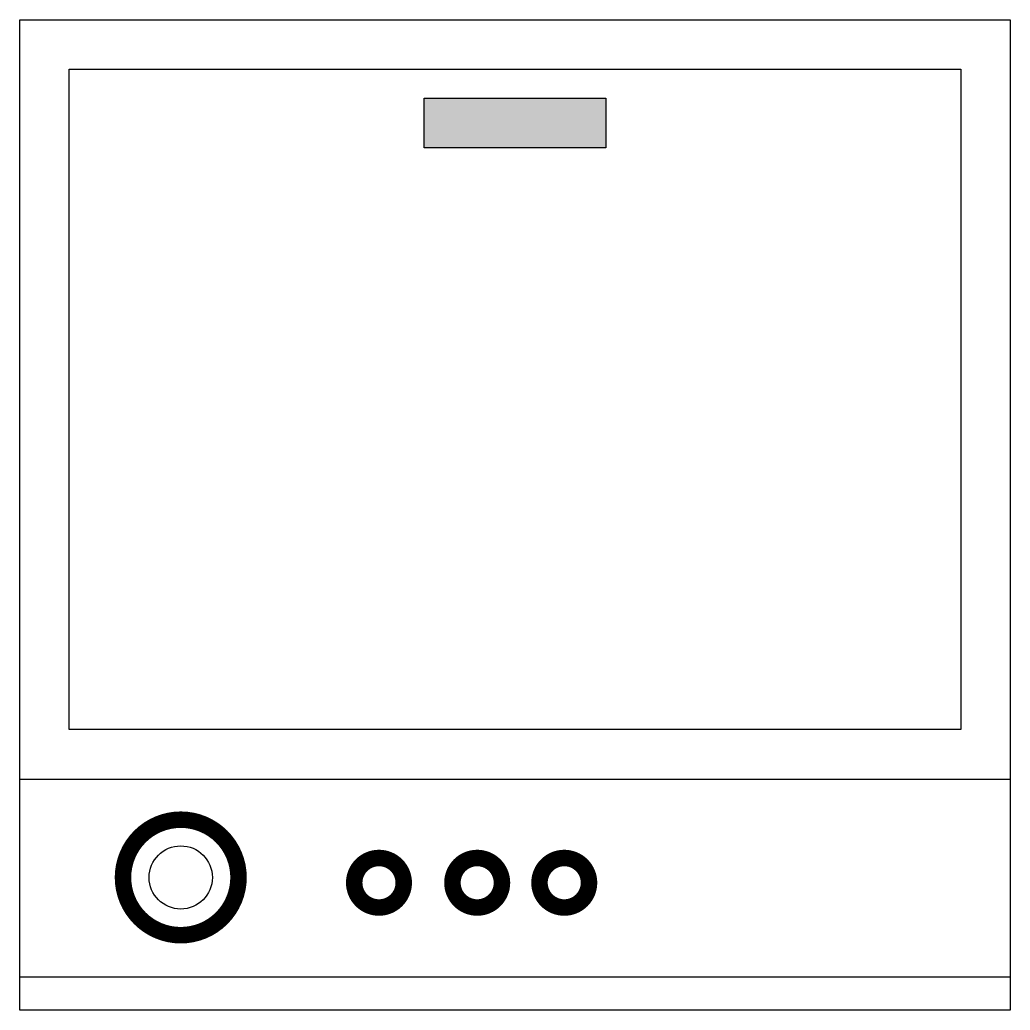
# Model space of a CAD drawing. Header units: metres. Extents: x -0.3 to 0.3, y 0 to 0.6.
import ezdxf

# ---------------------------------------------------------------- set-up
doc = ezdxf.new("R2010")
doc.units = ezdxf.units.M

msp = doc.modelspace()

# ---------------------------------------------------------------- linework, layer by layer
for p, q in [((-0.3, 0.6), (0.3, 0.6)), ((-0.3, 0), (-0.3, 0.6)), ((0.3, 0.6), (0.3, 0)), ((-0.3, 0.14), (0.3, 0.14)), ((0.3, 0.02), (-0.3, 0.02)), ((0.3, 0), (-0.3, 0))]:
    msp.add_line(p, q)
for points in [[(-0.27, 0.17), (-0.27, 0.57), (0.27, 0.57), (0.27, 0.17)], [(-0.055, 0.52249), (-0.055, 0.55249), (0.055, 0.55249), (0.055, 0.52249)]]:
    msp.add_lwpolyline(points, close=True)
at = {"const_width": 0.01}
for points in [[(-0.23749, 0.08042, 1), (-0.16749, 0.08042, 1)], [(-0.09741, 0.0772, 1), (-0.06741, 0.0772, 1)], [(-0.0379, 0.0772, 1), (-0.0079, 0.0772, 1)], [(0.01484, 0.0772, 1), (0.04484, 0.0772, 1)]]:
    msp.add_lwpolyline(points, format="xyb", close=True, dxfattribs=at)
msp.add_circle((-0.20249, 0.08042), 0.01915)
msp.add_solid([(-0.055, 0.55249), (-0.055, 0.52249), (0.055, 0.55249), (0.055, 0.52249)])

doc.saveas('drawing.dxf')
